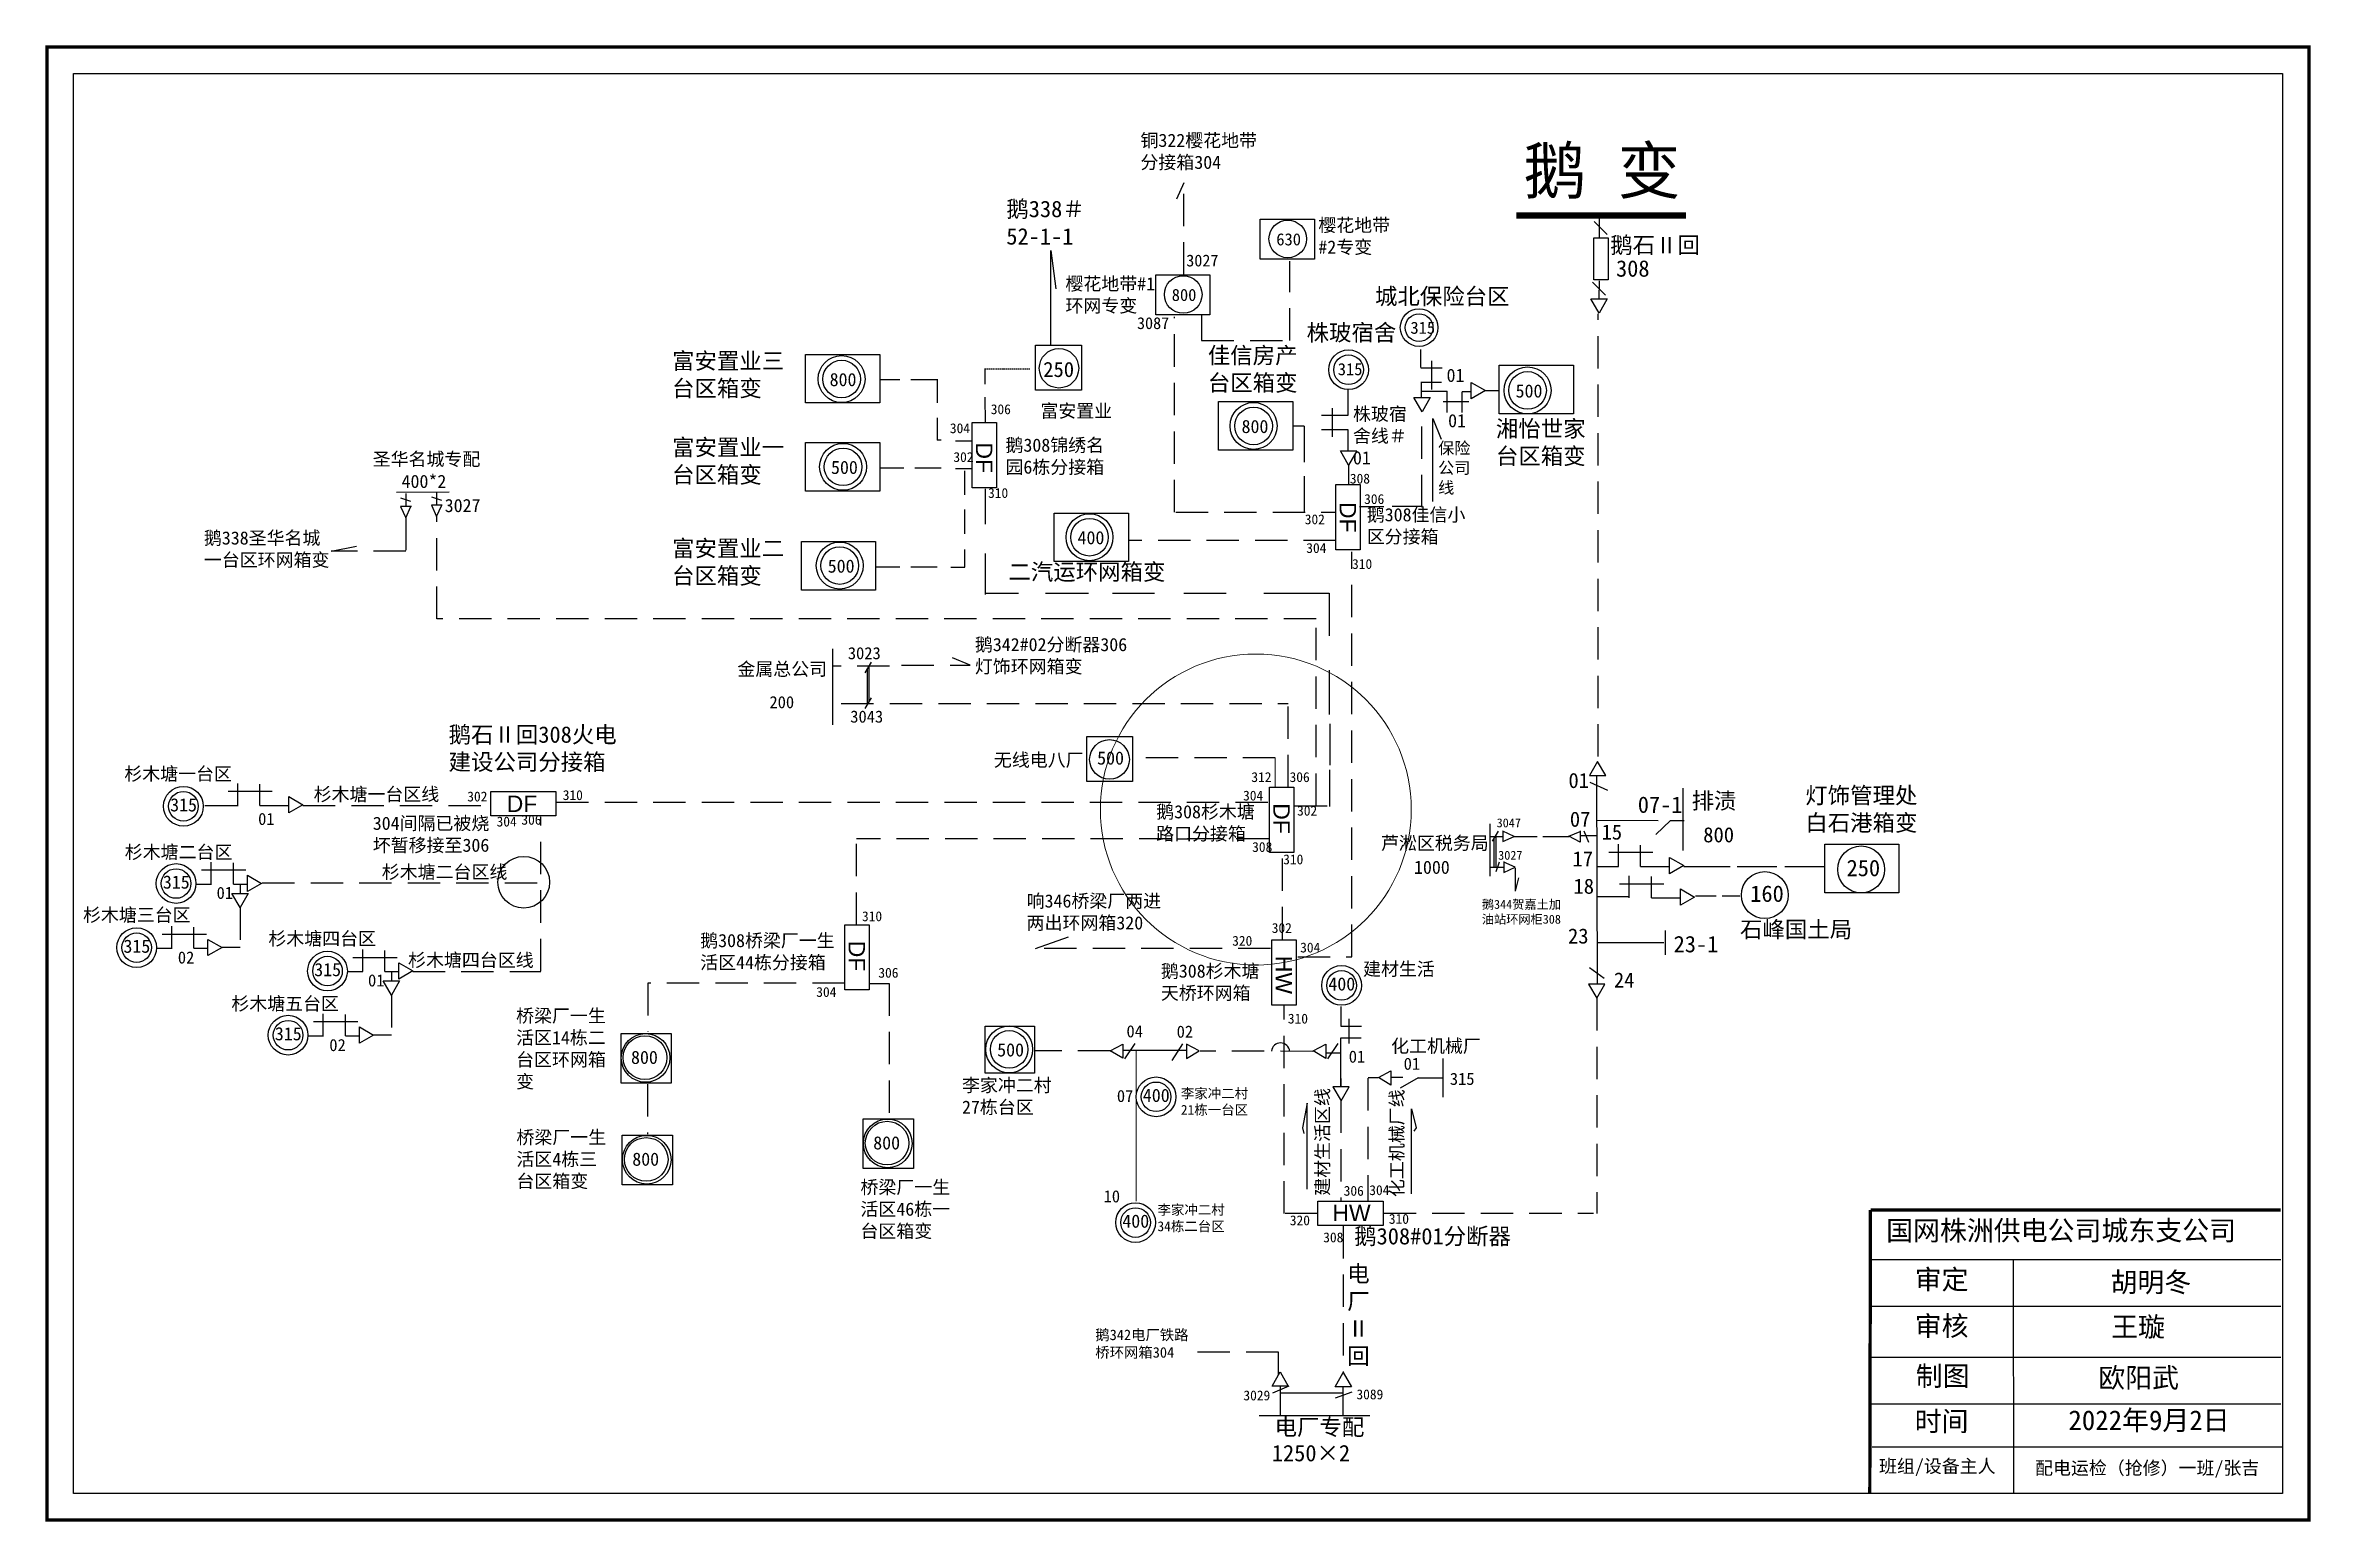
# Model space of a CAD drawing. Extents: x 460 to 805, y 0 to 224.
import ezdxf

# ---------------------------------------------------------------- set-up
doc = ezdxf.new("R2010")
doc.units = 0
doc.header["$LTSCALE"] = 0.774411
for name, pattern in [('ACAD_ISO02W100', [15, 12, -3]), ('DASHED2', [9.525, 6.35, -3.175]), ('HIDDEN2', [0.1875, 0.125, -0.0625])]:
    doc.linetypes.add(name, pattern=pattern)
doc.layers.get('0').update_dxf_attribs({"linetype": 'CONTINUOUS'})
for name, color, linetype in [('0-RefEdit0', 7, 'CONTINUOUS'), ('LAYER1', 5, 'ACAD_ISO02W100'), ('Layer2', 1, 'CONTINUOUS')]:
    doc.layers.add(name, color=color, linetype=linetype)
doc.styles.add('SimSun_txtstyle_1.50_0_0', font='', dxfattribs={"height": 1.5})
doc.styles.add('SimSun_txtstyle_1.84_0_0', font='', dxfattribs={"height": 1.84})
doc.styles.add('SimSun_txtstyle_2.00_0_0', font='', dxfattribs={"height": 2})
doc.styles.add('SimSun_txtstyle_200.00_0_0200', font='simsun.ttc', dxfattribs={"height": 200})
doc.styles.add('SimSun_txtstyle_3.00_0_0', font='simsun.ttc', dxfattribs={"height": 3})
doc.styles.get("Standard").update_dxf_attribs({"font": '', "height": 2.5})
doc.styles.add('字体', font='', dxfattribs={"height": 2.5})
doc.styles.get('SimSun_txtstyle_1.50_0_0').set_extended_font_data('SimSun')
doc.styles.get('SimSun_txtstyle_1.84_0_0').set_extended_font_data('SimSun')
doc.styles.get('SimSun_txtstyle_2.00_0_0').set_extended_font_data('SimSun')
doc.styles.get('Standard').set_extended_font_data('SimSun')
doc.styles.get('字体').set_extended_font_data('SimSun')

msp = doc.modelspace()

# ---------------------------------------------------------------- linework, layer by layer
at = {"linetype": 'DASHED2'}
for p, q in [((633.18, 203.27), (632.05, 200.79)), ((633.18, 189.29), (633.18, 203.27)), ((649.31, 179.26), (649.31, 191.32)), ((631.76, 153.17), (631.76, 182.86)), ((635.89, 183.21), (635.89, 179.26)), ((635.89, 179.26), (649.31, 179.26)), ((669.36, 153.93), (669.36, 168.45)), ((514.89, 152.33), (514.89, 147.27)), ((519.58, 136.95), (519.58, 152.53)), ((631.95, 153.16), (656.29, 153.16)), ((669.47, 154.05), (664.85, 154.05)), ((656.32, 148.88), (624.94, 148.88)), ((514.89, 147.27), (503.52, 147.27)), ((658.75, 85.56), (658.75, 147.14)), ((653.3, 136.95), (519.58, 136.95)), ((653.3, 108.54), (653.3, 136.95)), ((588.43, 129.77), (579.85, 129.77)), ((590.25, 129.94), (600.7, 129.94)), ((581.1, 124.09), (649.06, 124.09)), ((649.06, 111.36), (649.06, 124.09)), ((583.39, 90.44), (583.39, 103.63)), ((648.17, 88.25), (648.17, 101.43)), ((650.51, 85.56), (658.75, 85.56)), ((581.62, 81.58), (551.7, 81.58)), ((551.7, 81.58), (551.7, 74.17)), ((585.51, 81.53), (588.37, 81.53)), ((588.37, 81.53), (588.37, 60.97)), ((648.43, 46.53), (648.43, 78.24)), ((652.78, 71.2), (635.65, 71.24)), ((551.61, 66.22), (551.61, 58.6)), ((657.07, 67.07), (657.07, 65.82)), ((661.15, 67.12), (661.15, 48.44)), ((657.07, 63.71), (657.07, 48.46)), ((663.59, 46.6), (695.46, 46.6)), ((647.57, 25.46), (634.28, 25.46)), ((647.58, 22.01), (647.57, 25.46))]:
    msp.add_line(p, q, dxfattribs=at)
at = {"linetype": 'Continuous'}
for p, q in [((697.54, 195.4), (695.56, 197.38)), ((697.32, 186.17), (695.34, 188.15)), ((670.88, 171.85), (670.88, 176.19)), ((590, 173.32), (586.94, 173.32)), ((595.66, 173.32), (591.65, 173.32)), ((669.23, 175.14), (672.47, 175.14)), ((672.38, 172.9), (669.23, 172.9)), ((655.79, 164.64), (655.79, 168.98)), ((658.19, 167.93), (658.19, 171.82)), ((673.22, 171.5), (669.3, 171.5)), ((676.53, 169.97), (672.6, 169.97)), ((673.24, 168.32), (673.24, 171.56)), ((675.48, 171.47), (675.48, 168.32)), ((654.14, 167.93), (658.19, 167.93)), ((658.19, 165.68), (654.14, 165.68)), ((658.19, 162.39), (658.19, 165.68)), ((596.28, 164.11), (595.68, 164.11)), ((590.62, 159.87), (587.03, 159.87)), ((596.28, 159.87), (592.28, 159.87)), ((590, 144.82), (586.4, 144.82)), ((595.66, 144.83), (591.65, 144.83)), ((694.91, 112.14), (697.6, 110.9)), ((709.12, 101.76), (709.12, 111.22)), ((704.93, 104.15), (707.2, 106.31)), ((707.2, 106.31), (709.24, 106.31)), ((706.45, 85.87), (706.45, 89.59)), ((697.11, 82.29), (694.87, 83.92)), ((657.13, 75.04), (657.13, 78.04)), ((658.3, 72.4), (658.3, 76.14)), ((624.19, 70.06), (625.8, 72.4)), ((632.99, 72.36), (631.38, 69.79)), ((655.06, 70.04), (656.67, 72.38)), ((657.05, 75.04), (660.21, 75.04)), ((657.05, 70.93), (657.05, 73.28)), ((657.05, 73.28), (660.13, 73.28)), ((621.98, 71.29), (623.91, 72.29)), ((623.91, 70.15), (621.98, 71.29)), ((623.91, 72.29), (623.91, 70.15)), ((633.63, 71.32), (623.96, 71.32)), ((635.52, 71.27), (633.6, 72.27)), ((633.6, 72.27), (633.6, 70.13)), ((633.6, 70.13), (635.52, 71.27)), ((652.85, 71.27), (654.78, 72.27)), ((654.78, 70.13), (652.85, 71.27)), ((654.78, 72.27), (654.78, 70.13)), ((654.78, 71), (657.06, 71)), ((657.06, 65.82), (657.06, 71.05)), ((662.69, 67.15), (661.19, 67.15)), ((662.76, 67.23), (664.68, 68.22)), ((664.68, 66.08), (662.76, 67.23)), ((664.68, 68.22), (664.68, 66.08)), ((653.62, 46.57), (648.59, 46.57)), ((737.63, 39.58), (799.99, 39.58)), ((759.27, 39.57), (759.34, 3.99)), ((737.63, 32.48), (799.99, 32.48)), ((737.63, 24.73), (799.99, 24.73)), ((649.15, 20.3), (646.65, 19.22)), ((658.75, 19.4), (656.19, 18.45)), ((737.63, 17.63), (799.99, 17.63)), ((737.84, 11.06), (800.2, 11.06))]:
    msp.add_line(p, q, dxfattribs=at)
at = {"linetype": 'ACAD_ISO02W100'}
msp.add_line((696.4, 194.9), (696.4, 197.99), dxfattribs=at)
at = {"color": 0}
for p, q in [((612.94, 178.61), (612.94, 192.97)), ((612.94, 192.97), (613.74, 187.12)), ((595.69, 173.41), (595.69, 169.78)), ((595.69, 167.52), (595.69, 164.11)), ((651.5, 166.23), (649.75, 166.23)), ((651.5, 166.23), (651.5, 160.76)), ((598.45, 164.04), (600.97, 164.04)), ((598.45, 159.8), (600.97, 159.8)), ((599.85, 159.46), (599.85, 155.82)), ((651.5, 158.64), (651.5, 153.16)), ((658.24, 160.33), (658.24, 157.37)), ((602.99, 156.75), (602.99, 151.33)), ((599.85, 153.56), (599.85, 149.86)), ((659.89, 154.05), (663.6, 154.05)), ((503.52, 147.27), (507.37, 147.99)), ((597.73, 144.82), (599.89, 144.82)), ((599.85, 147.49), (599.85, 144.83)), ((602.99, 146.89), (602.99, 140.66)), ((602.99, 140.87), (608.02, 140.87)), ((612.13, 140.87), (618.71, 140.87)), ((622.33, 140.87), (628.74, 140.87)), ((633.18, 140.87), (639.6, 140.87)), ((645.35, 140.87), (655.28, 140.87)), ((655.28, 140.87), (655.28, 134.4)), ((579.79, 120.86), (579.79, 132.4)), ((600.7, 129.94), (598.02, 131.01)), ((585.65, 130.36), (584.66, 128.77)), ((585.01, 129.44), (585.01, 124.16)), ((585.3, 129.7), (585.3, 124.42)), ((655.28, 129.14), (655.28, 122.4)), ((585.65, 124.94), (584.66, 123.35)), ((655.36, 120.98), (655.36, 114.73)), ((655.32, 114.02), (655.32, 108.43)), ((649.94, 108.52), (654.98, 108.52))]:
    msp.add_line(p, q, dxfattribs=at)
for p, q in [((696.32, 183.45), (695.08, 185.6)), ((695.08, 185.6), (697.56, 185.6)), ((697.56, 185.6), (696.32, 183.45)), ((669.2, 175.16), (669.2, 177.93)), ((669.29, 172.86), (669.29, 170.59)), ((676.89, 170.42), (676.89, 172.9)), ((676.89, 172.9), (679.04, 171.66)), ((669.42, 168.44), (668.18, 170.59)), ((668.18, 170.59), (670.66, 170.59)), ((670.66, 170.59), (669.42, 168.44)), ((675.52, 171.53), (676.88, 171.53)), ((679.04, 171.66), (676.89, 170.42)), ((678.82, 171.68), (681.17, 171.68)), ((671.02, 154.79), (671.02, 167.43)), ((671.02, 167.43), (672.3, 164.3)), ((658.22, 160.34), (656.98, 162.49)), ((656.98, 162.49), (659.47, 162.49)), ((659.47, 162.49), (658.22, 160.34)), ((521.46, 156.2), (513.48, 156.19)), ((515.66, 154.78), (514.14, 155.31)), ((514.87, 156.04), (514.87, 154.06)), ((520.34, 154.95), (518.83, 155.48)), ((519.55, 156.2), (519.55, 154.23)), ((515.72, 154.06), (514.08, 154.06)), ((514.08, 154.06), (514.87, 152.34)), ((514.87, 152.34), (515.66, 154.06)), ((518.76, 154.23), (519.55, 152.51)), ((520.41, 154.23), (518.76, 154.23)), ((519.55, 152.51), (520.34, 154.23)), ((487.84, 110.74), (494.56, 110.74)), ((489.32, 108.59), (489.32, 111.95)), ((492.68, 108.59), (492.68, 111.81)), ((695.94, 113.18), (696.01, 81.52)), ((489.36, 108.54), (484.31, 108.54)), ((492.68, 108.59), (496.98, 108.59)), ((497.09, 109.94), (499.24, 108.7)), ((497.09, 107.46), (497.09, 109.94)), ((499.24, 108.7), (497.09, 107.46)), ((679.71, 105.8), (679.72, 97.82)), ((679.71, 103.88), (681.69, 103.88)), ((680.96, 104.68), (680.05, 103.16)), ((680.39, 99.21), (680.39, 103.68)), ((680.67, 99.25), (680.67, 104)), ((681.69, 104.74), (681.69, 103.09)), ((683.4, 103.88), (681.69, 104.68)), ((681.69, 103.09), (683.4, 103.88)), ((683.4, 103.88), (686.9, 103.88)), ((687.75, 103.88), (691.78, 103.88)), ((691.74, 103.92), (693.45, 104.65)), ((693.45, 103), (691.74, 103.92)), ((693.45, 104.71), (693.45, 103)), ((695.93, 103.95), (693.49, 103.95)), ((694.02, 104.74), (694.74, 103.03)), ((696, 106.34), (705.29, 106.31)), ((485.3, 96.63), (485.3, 99.99)), ((681.13, 99.99), (680.6, 98.47)), ((681.86, 100.06), (681.86, 98.41)), ((683.57, 99.2), (681.86, 99.99)), ((697.8, 101.47), (704.52, 101.47)), ((699.28, 99.33), (699.28, 102.68)), ((702.64, 99.33), (702.64, 102.55)), ((707.05, 100.68), (709.2, 99.44)), ((707.05, 98.2), (707.05, 100.68)), ((485.33, 96.58), (483.05, 96.58)), ((483.82, 98.78), (490.54, 98.78)), ((488.66, 96.63), (488.66, 99.85)), ((488.66, 96.63), (490.78, 96.63)), ((490.78, 95.5), (490.78, 97.98)), ((490.78, 97.98), (492.93, 96.74)), ((492.93, 96.74), (490.78, 95.5)), ((679.88, 99.2), (681.86, 99.2)), ((681.86, 98.41), (683.57, 99.2)), ((683.59, 99.09), (683.59, 95.6)), ((683.62, 95.56), (684.13, 97.57)), ((695.92, 99.33), (699.28, 99.33)), ((699.45, 96.69), (706.17, 96.69)), ((700.92, 94.54), (700.92, 97.9)), ((702.64, 99.33), (706.94, 99.33)), ((704.28, 94.54), (704.28, 97.77)), ((709.2, 99.44), (707.05, 98.2)), ((709.22, 99.33), (716.25, 99.33)), ((717.32, 99.33), (723.37, 99.33)), ((724.58, 99.33), (730.49, 99.33)), ((489.67, 93.06), (488.43, 95.21)), ((488.43, 95.21), (490.91, 95.21)), ((490.91, 95.21), (489.67, 93.06)), ((700.96, 94.68), (695.91, 94.7)), ((704.28, 94.54), (708.58, 94.54)), ((708.69, 93.41), (708.69, 95.89)), ((708.69, 95.89), (710.84, 94.65)), ((710.84, 94.65), (708.69, 93.41)), ((710.98, 94.83), (714.13, 94.83)), ((715.02, 94.83), (717.72, 94.83)), ((479.3, 86.88), (479.3, 90.23)), ((482.66, 86.88), (482.66, 90.1)), ((479.34, 86.82), (477.05, 86.83)), ((477.83, 89.02), (484.55, 89.02)), ((482.66, 86.88), (484.79, 86.88)), ((484.78, 85.75), (484.78, 88.23)), ((484.78, 88.23), (486.93, 86.99)), ((486.93, 86.99), (484.78, 85.75)), ((508.32, 83.32), (508.32, 86.68)), ((511.68, 83.32), (511.68, 86.54)), ((610.65, 86.85), (615.66, 88.6)), ((696.17, 87.76), (706.18, 87.76)), ((508.36, 83.27), (506.07, 83.27)), ((506.84, 85.47), (513.56, 85.47)), ((511.68, 83.32), (513.81, 83.32)), ((513.8, 84.67), (515.95, 83.43)), ((513.8, 82.19), (513.8, 84.67)), ((515.95, 83.43), (513.8, 82.19)), ((511.45, 81.9), (513.93, 81.9)), ((512.69, 79.75), (511.45, 81.9)), ((513.93, 81.9), (512.69, 79.75)), ((502.33, 73.57), (502.33, 76.92)), ((505.69, 73.57), (505.69, 76.79)), ((502.37, 73.51), (500.08, 73.52)), ((500.85, 75.72), (507.57, 75.72)), ((505.69, 73.57), (507.81, 73.57)), ((507.81, 74.92), (509.96, 73.68)), ((507.81, 72.44), (507.81, 74.92)), ((509.96, 73.68), (507.81, 72.44)), ((672.57, 70.1), (672.57, 64.26)), ((668.83, 67.18), (666.09, 65.58)), ((668.83, 67.18), (672.57, 67.18)), ((651.96, 63.34), (651.25, 59.58)), ((651.96, 50.27), (651.96, 63.34)), ((667.79, 49.55), (667.79, 62.45)), ((667.79, 62.45), (668.5, 59.58)), ((651.25, 59.58), (651.43, 58.69)), ((668.5, 59.58), (668.15, 59.05)), ((646.59, 20.31), (647.83, 22.46)), ((647.83, 22.46), (649.07, 20.31)), ((656.18, 20.2), (657.42, 22.35)), ((657.42, 22.35), (658.66, 20.2)), ((649.07, 20.31), (646.59, 20.31)), ((647.85, 20.21), (647.81, 15.83)), ((647.84, 19.3), (657.32, 19.3)), ((658.66, 20.2), (656.18, 20.2)), ((657.4, 15.86), (657.39, 20.21)), ((644.65, 15.82), (661.47, 15.82))]:
    msp.add_line(p, q)
at = {"color": 7, "linetype": 'Continuous', "lineweight": 0, "ltscale": 0.251002}
msp.add_line((647.09, 111.36), (647.09, 115.82), dxfattribs=at)
at = {"color": 7, "linetype": 'DASHED2'}
for p, q in [((499.23, 108.59), (527.79, 108.59)), ((535.39, 83.39), (535.39, 106.87)), ((537.76, 109.09), (646.21, 109.09)), ((489.68, 96.63), (489.68, 95.21)), ((493.04, 96.83), (535.23, 96.83)), ((489.68, 93.07), (489.68, 86.98)), ((489.68, 86.98), (486.97, 86.98)), ((512.7, 83.32), (512.7, 81.9)), ((515.93, 83.32), (535.39, 83.32)), ((512.7, 79.76), (512.7, 73.67)), ((512.7, 73.67), (510, 73.67))]:
    msp.add_line(p, q, dxfattribs=at)
at = {"color": 7, "linetype": 'Continuous', "lineweight": 0, "ltscale": 0.731492}
msp.add_line((625.95, 71.41), (625.95, 48.44), dxfattribs=at)
at = {"color": 7, "linetype": 'Continuous'}
msp.add_line((664.7, 67.27), (666.47, 67.27), dxfattribs=at)
at = {"linetype": 'Continuous', "const_width": 0.5}
msp.add_lwpolyline([(460.31, 223.91), (804.28, 223.91), (804.28, -0.06), (460.31, -0.06)], close=True, dxfattribs=at)
at = {"linetype": 'Continuous'}
for points in [[(464.35, 219.86), (800.24, 219.86), (800.24, 3.99), (464.35, 3.99)], [(644.8, 197.73), (653.03, 197.73), (653.03, 191.63), (644.8, 191.63)], [(628.9, 189.28), (637.13, 189.28), (637.13, 183.18), (628.9, 183.18)], [(600.98, 156.87), (600.98, 166.8), (604.68, 166.8), (604.68, 156.87)], [(656.32, 147.47), (656.32, 157.39), (660.02, 157.39), (660.02, 147.47)], [(537.71, 107.01), (527.78, 107.01), (527.78, 110.71), (537.71, 110.71)], [(646.21, 101.43), (646.21, 111.36), (649.91, 111.36), (649.91, 101.43)], [(581.62, 80.53), (581.62, 90.45), (585.32, 90.45), (585.32, 80.53)], [(646.58, 78.24), (646.58, 88.16), (650.28, 88.16), (650.28, 78.24)], [(653.57, 48.43), (663.5, 48.43), (663.5, 44.73), (653.57, 44.73)]]:
    msp.add_lwpolyline(points, close=True, dxfattribs=at)
for points, const_width in [([(683.72, 198.29), (709.52, 198.29)], 1), ([(737.59, 47.09), (737.49, 3.99)], 0.5), ([(737.63, 47.09), (799.99, 47.09)], 0.5)]:
    msp.add_lwpolyline(points, dxfattribs=dict(at, const_width=const_width))
at = {"linetype": 'ACAD_ISO02W100'}
msp.add_lwpolyline([(697.72, 188.5), (695.51, 188.5), (695.51, 194.9), (697.72, 194.9)], close=True, dxfattribs=at)
for points in [[(575.66, 177.17), (586.95, 177.17), (586.95, 169.79), (575.66, 169.79)], [(681.13, 175.52), (692.42, 175.52), (692.42, 168.14), (681.13, 168.14)], [(638.47, 169.98), (649.76, 169.98), (649.76, 162.59), (638.47, 162.59)], [(575.66, 163.75), (586.95, 163.75), (586.95, 156.36), (575.66, 156.36)], [(613.47, 153.05), (624.76, 153.05), (624.76, 145.66), (613.47, 145.66)], [(575.03, 148.7), (586.32, 148.7), (586.32, 141.31), (575.03, 141.31)], [(696.09, 115.28), (694.85, 113.13), (697.33, 113.13)], [(730.63, 102.69), (741.92, 102.69), (741.92, 95.31), (730.63, 95.31)], [(695.96, 79.29), (697.2, 81.44), (694.72, 81.44)], [(547.62, 73.94), (555.25, 73.94), (555.25, 66.38), (547.62, 66.38)], [(602.96, 75.05), (610.47, 75.05), (610.47, 67.89), (602.96, 67.89)], [(657.09, 63.67), (658.33, 65.82), (655.85, 65.82)], [(584.44, 60.95), (592.07, 60.95), (592.07, 53.39), (584.44, 53.39)], [(547.8, 58.46), (555.43, 58.46), (555.43, 50.9), (547.8, 50.9)]]:
    msp.add_lwpolyline(points, close=True)
at = {"color": 0}
for points in [[(610.62, 178.59), (617.62, 178.59), (617.62, 171.71), (610.62, 171.71)], [(618.41, 119.08), (625.38, 119.08), (625.38, 112.23), (618.41, 112.23)]]:
    msp.add_lwpolyline(points, close=True, dxfattribs=at)
at = {"color": 0, "linetype": 'Continuous'}
for centre in [(648.99, 194.72), (633.09, 186.27)]:
    msp.add_circle(centre, 2.86, dxfattribs=at)
at = {"linetype": 'Continuous'}
for centre, radius in [((668.96, 181.24), 2.86), ((668.96, 181.24), 2.11), ((581.15, 173.42), 3.57), ((581.15, 173.42), 2.86), ((685.45, 171.69), 3.57), ((685.45, 171.69), 2.86), ((643.79, 166.28), 3.57), ((643.79, 166.28), 2.86), ((581.36, 160.07), 3.57), ((581.36, 160.07), 2.86), ((618.84, 149.37), 3.57), ((618.84, 149.37), 2.86), ((580.85, 145.06), 3.57), ((580.85, 145.06), 2.86), ((736.18, 98.86), 3.57), ((721.53, 94.96), 3.57), ((606.62, 71.5), 3.57), ((606.62, 71.5), 2.86)]:
    msp.add_circle(centre, radius, dxfattribs=at)
at = {"color": 0}
msp.add_circle((614.2, 175.05), 3, dxfattribs=at)
at = {"color": 7}
for centre, radius in [((658.23, 174.83), 3.02), ((658.23, 174.83), 2.25), ((621.88, 115.58), 3.02), ((481.06, 108.46), 3.02), ((481.06, 108.46), 2.25), ((479.94, 96.72), 3.02), ((479.94, 96.72), 2.25), ((473.95, 86.97), 3.02), ((473.95, 86.97), 2.25), ((502.97, 83.41), 3.02), ((502.97, 83.41), 2.25), ((657.17, 81.23), 3.02), ((657.17, 81.23), 2.25), ((496.98, 73.66), 3.02), ((496.98, 73.66), 2.25), ((628.96, 64.29), 3.02), ((628.96, 64.29), 2.25), ((625.84, 45.17), 3.02), ((625.84, 45.17), 2.25)]:
    msp.add_circle(centre, radius, dxfattribs=at)
at = {"color": 12, "linetype": 'Continuous', "lineweight": 0, "ltscale": 1.220476, "true_color": 0xc00000}
msp.add_circle((644.13, 107.97), 23.64, dxfattribs=at)
at = {"color": 1}
msp.add_circle((532.81, 96.92), 3.93, dxfattribs=at)
for centre, radius in [((551.33, 70.21), 3.7), ((551.24, 70.25), 3.32), ((588.16, 57.21), 3.7), ((588.07, 57.25), 3.32), ((551.52, 54.72), 3.7), ((551.43, 54.77), 3.32)]:
    msp.add_circle(centre, radius)
msp.add_arc((647.89, 71.09), 1.39, 4.9235, 174.8295)
at = {"layer": '0-RefEdit0', "ltscale": 2}
for p, q in [((602.9, 175.01), (602.92, 172.64)), ((602.93, 170.66), (602.96, 166.8))]:
    msp.add_line(p, q, dxfattribs=at)
at = {"layer": '0-RefEdit0', "linetype": 'HIDDEN2', "ltscale": 2}
msp.add_line((602.9, 174.97), (609.75, 174.97), dxfattribs=at)
at = {"layer": 'LAYER1', "color": 7, "linetype": 'DASHED2'}
for p, q in [((647.09, 115.82), (625.19, 115.85)), ((646.05, 103.5), (583.43, 103.5)), ((646.37, 86.85), (610.65, 86.85)), ((695.96, 79.29), (695.96, 46.57)), ((622, 71.29), (610.5, 71.29)), ((657.41, 44.64), (657.39, 22.36))]:
    msp.add_line(p, q, dxfattribs=at)
at = {"layer": 'Layer2', "color": 7, "linetype": 'Continuous'}
msp.add_line((696.36, 185.61), (696.37, 188.37), dxfattribs=at)
at = {"layer": 'Layer2', "color": 7, "linetype": 'DASHED2'}
msp.add_line((696.21, 116.02), (696.2, 183.34), dxfattribs=at)

# ---------------------------------------------------------------- texts
at = {"style": '字体'}
for s, p in [('杉木塘一台区', (472.07, 112.4)), ('杉木塘一台区线', (500.86, 109.3)), ('杉木塘二台区', (472.14, 100.5)), ('杉木塘二台区线', (511.22, 97.48)), ('杉木塘三台区', (465.79, 90.95)), ('杉木塘四台区', (493.98, 87.35)), ('杉木塘四台区线', (515.22, 84.08)), ('杉木塘五台区', (488.35, 77.46))]:
    msp.add_text(s, height=2, dxfattribs=at).set_placement(p)
at = {"attachment_point": 1}
for s, insert, char_height, width, style in [('{\\H0.8x;铜322樱花地带分接箱304}', (626.59, 210.71), 2.5, 19.6818, '字体'), ('鹅338＃52-1-1', (606.19, 200.53), 2.5, 16.9562, '字体'), ('樱花地带#2专变', (653.64, 197.82), 2, 12.7852, '字体'), ('樱花地带#1环网专变', (615.18, 188.91), 2, 14.5689, '字体'), ('城北保险台区', (662.25, 187.25), 2.5, 35.9666, '字体'), ('株玻宿舍', (651.85, 181.74), 2.5, 16.9562, '字体'), ('富安置业三台区箱变', (555.36, 177.43), 2.5, 17.4532, '字体'), ('佳信房产台区箱变', (636.83, 178.27), 2.5, 15.4029, '字体'), ('01', (673.13, 174.99), 2, 8.8281, '字体'), ('500', (683.63, 172.61), 2, 3.8702, 'SimSun_txtstyle_2.00_0_0'), ('{\\H0.75x;306}', (603.82, 169.58), 2, 23.4883, '字体'), ('株玻宿舍线＃01', (658.9, 169.11), 2, 8.8281, '字体'), ('{\\H0.75x;304}', (597.61, 166.69), 2, 23.4883, '字体'), ('01', (673.37, 168.09), 2, 8.8281, '字体'), ('湘怡世家台区箱变', (680.64, 167.13), 2.5, 15.4029, '字体'), ('圣华名城专配', (509.84, 162.25), 2, 19.4485, '字体'), ('富安置业一台区箱变', (555.36, 164.29), 2.5, 17.4532, '字体'), ('{\\H0.75x;302}', (598.14, 162.31), 2, 23.4883, '字体'), ('鹅308锦绣名园6栋分接箱', (606.06, 164.37), 2, 16.9562, '字体'), ('{\\fSimSun|b0|i0|c134|p2;保险公司线}', (671.85, 163.82), 1.8, 5.819, '字体'), ('400*2', (514.23, 158.86), 2, 19.4485, '字体'), ('{\\H0.75x;308}', (658.43, 159.03), 2, 23.4883, '字体'), ('3027', (520.79, 155.19), 2, 19.4485, '字体'), ('{\\H0.75x;310}', (603.41, 156.84), 2, 23.4883, '字体'), ('{\\H0.75x;306}', (660.6, 155.92), 2, 23.4883, '字体'), ('{\\H0.75x;302}', (651.57, 152.84), 2, 23.4883, '字体'), ('{\\fSimSun|b0|i0|c134|p2;鹅}308{\\fSimSun|b0|i0|c134|p2;佳信小区分接箱}', (661, 153.79), 2, 16.9562, '字体'), ('鹅338圣华名城一台区环网箱变', (484.17, 150.26), 2, 19.4485, '字体'), ('富安置业二台区箱变', (555.36, 148.93), 2.5, 17.4532, '字体'), ('{\\H0.75x;304}', (651.8, 148.48), 2, 23.4883, '字体'), ('二汽运环网箱变', (606.51, 145.36), 2.5, 28.9267, '字体'), ('{\\H0.75x;310}', (658.76, 146.05), 2, 23.4883, '字体'), ('鹅342#02分断器306灯饰环网箱变', (601.41, 134.05), 2, 23.3889, '字体'), ('金属总公司', (565.29, 130.33), 2, 16.9465, '字体'), ('鹅石Ⅱ回308火电建设公司分接箱', (521.38, 120.62), 2.5, 26.7843, '字体'), ('无线电八厂', (604.3, 116.51), 2, 14.4305, '字体'), ('{\\H0.75x;302}', (524.22, 110.7), 2, 23.4883, '字体'), ('{\\H0.75x;310}', (538.74, 110.91), 2, 23.4883, '字体'), ('{\\H0.75x;304}', (642.19, 110.84), 2, 23.4883, '字体'), ('312', (643.45, 113.65), 1.5, 23.4883, 'SimSun_txtstyle_1.50_0_0'), ('{\\H0.75x;306}', (649.26, 113.65), 2, 23.4883, '字体'), ('排渍', (710.4, 110.56), 2.5, 16.9562, '字体'), ('灯饰管理处白石港箱变', (727.68, 111.37), 2.5, 19.1814, '字体'), ('{\\H0.75x;304}', (528.68, 106.89), 2, 23.4883, '字体'), ('{\\H0.75x;306}', (532.45, 107.16), 2, 23.4883, '字体'), ('{\\fSimSun|b0|i0|c134|p2;鹅}308{\\fSimSun|b0|i0|c134|p2;杉木塘路口分接箱}', (628.98, 108.63), 2, 17.1801, '字体'), ('{\\H0.75x;302}', (650.4, 108.54), 2, 23.4883, '字体'), ('{\\H0.75x;308}', (643.57, 103.02), 2, 23.4883, '字体'), ('{\\H0.75x;310}', (648.29, 101.14), 2, 23.4883, '字体'), ('响346桥梁厂两进两出环网箱320', (609.28, 95.07), 2, 21.6063, '字体'), ('{\\H0.75x;310}', (584.24, 92.49), 2, 5.315, '字体'), ('{\\H0.75x;302}', (646.55, 90.71), 2, 23.4883, '字体'), ('石峰国土局', (717.76, 90.99), 2.5, 16.9562, '字体'), ('鹅308桥梁厂一生活区44栋分接箱', (559.64, 89.05), 2, 21.6063, '字体'), ('{\\H0.75x;320}', (640.53, 88.76), 2, 23.4883, '字体'), ('{\\H0.75x;304}', (650.87, 87.74), 2, 23.4883, '字体'), ('{\\H0.75x;306}', (586.73, 83.9), 2, 5.315, '字体'), ('{\\fSimSun|b0|i0|c134|p2;鹅}308{\\fSimSun|b0|i0|c134|p2;杉木塘天桥环网箱}', (629.69, 84.41), 2, 17.1801, '字体'), ('{\\H0.75x;304}', (577.29, 80.98), 2, 5.315, '字体'), ('桥梁厂一生活区14栋二台区环网箱变', (531.65, 77.62), 2, 13.9625, '字体'), ('{\\H0.75x;310}', (649, 76.93), 2, 23.4883, '字体'), ('化工机械厂', (664.7, 73.02), 2, 17.9216, '字体'), ('李家冲二村27栋台区', (599.45, 67.05), 2, 13.9625, '字体'), ('07', (623, 65.34), 1.84, 3.8702, 'SimSun_txtstyle_1.84_0_0'), ('桥梁厂一生活区4栋三台区箱变', (531.7, 59.14), 2, 13.9625, '字体'), ('桥梁厂一生活区46栋一台区箱变', (584.01, 51.55), 2, 13.9625, '字体'), ('10', (620.98, 50.08), 1.84, 3.8702, 'SimSun_txtstyle_1.84_0_0'), ('{\\H0.75x;306}', (657.49, 50.75), 2, 23.4883, '字体'), ('{\\H0.75x;304}', (661.38, 50.85), 2, 23.4883, '字体'), ('{\\H0.75x;320}', (649.3, 46.26), 2, 23.4883, '字体'), ('{\\H0.75x;310}', (664.36, 46.48), 2, 23.4883, '字体'), ('{\\H0.75x;308}', (654.38, 43.67), 2, 23.4883, '字体'), ('鹅308#01分断器', (659.08, 44.35), 2.5, 25.758, '字体'), ('电^J厂^JⅡ^J回', (658.03, 38.64), 2.5, 12.9976, '字体'), ('{\\H0.75x;3029}', (642.24, 19.64), 2, 23.4883, '字体'), ('{\\H0.75x;3089}', (659.43, 19.8), 2, 23.4883, '字体'), ('电厂专配', (646.99, 15.33), 2.5, 16.8141, '字体'), ('1250×2', (646.56, 11.37), 2.5, 16.9562, '字体')]:
    msp.add_mtext(s, dxfattribs=dict(at, insert=insert, char_height=char_height, width=width, style=style))
at = {"linetype": 'Continuous', "attachment_point": 1}
for s, insert, char_height, width, style in [('鹅 变', (684.83, 208.61), 7, 27.4955, '字体'), ('国网株洲供电公司城东支公司', (739.98, 45.46), 3, 82.0179, 'SimSun_txtstyle_3.00_0_0'), ('审定', (744.32, 38.02), 3, 23.4615, '字体'), ('胡明冬', (774.09, 37.61), 3, 23.4615, 'SimSun_txtstyle_3.00_0_0'), ('审核', (744.32, 30.96), 3, 23.4615, '字体'), ('王璇', (774.19, 30.83), 3, 33.0539, '字体'), ('制图', (744.48, 23.34), 3, 23.4615, '字体'), ('欧阳武', (772.23, 23.08), 3, 51.2, 'SimSun_txtstyle_3.00_0_0'), ('时间', (744.32, 16.46), 3, 23.4615, '字体'), ('2022年9月2日', (767.69, 16.62), 3, 30.1862, 'SimSun_txtstyle_3.00_0_0')]:
    msp.add_mtext(s, dxfattribs=dict(at, insert=insert, char_height=char_height, width=width, style=style))
at = {"color": 0, "attachment_point": 1}
for s, insert, char_height, width in [('630', (647.24, 195.58), 1.84, 3.8702), ('800', (631.34, 187.13), 1.84, 3.8702), ('250', (611.8, 176.03), 2.3, 4.8377), ('3023', (582.09, 132.66), 1.84, 10.3981), ('3043', (582.46, 123.02), 1.84, 10.3981)]:
    msp.add_mtext(s, dxfattribs=dict(at, insert=insert, char_height=char_height, width=width))
at = {"color": 0, "insert": (698.02, 195.04), "char_height": 2.5, "width": 14.4162, "attachment_point": 1, "style": '字体'}
msp.add_mtext('鹅石Ⅱ回', dxfattribs=at)
at = {"color": 7, "attachment_point": 1}
for s, insert, char_height, width, style in [('{\\fKaiTi_GB2312|b0|i0|c134|p32;\\H0.72x;3027}', (633.55, 192.34), 2.5, 26.8426, '字体'), ('{\\fKaiTi_GB2312|b0|i0|c134|p32;\\H0.72x;3087}', (626.06, 182.82), 2.5, 26.8426, '字体'), ('400', (655.16, 82.45), 2, 4.8685, 'SimSun_txtstyle_2.00_0_0')]:
    msp.add_mtext(s, dxfattribs=dict(at, insert=insert, char_height=char_height, width=width, style=style))
at = {"linetype": 'Continuous', "insert": (698.9, 191.48), "char_height": 2.5, "width": 5.6554, "attachment_point": 1}
msp.add_mtext('308', dxfattribs=at)
at = {"attachment_point": 1}
for s, insert, char_height, width in [('315', (667.64, 182.14), 1.84, 3.8702), ('315', (656.59, 175.84), 1.84, 3.8702), ('800', (579.32, 174.34), 2, 3.8702), ('800', (641.96, 167.21), 2, 3.8702), ('500', (579.53, 160.99), 2, 3.8702), ('400', (617.02, 150.3), 2, 3.8702), ('500', (579.03, 145.98), 2, 3.8702), ('200', (570.17, 125.21), 1.84, 10.3981), ('01', (691.67, 113.54), 2.3, 4.8377), ('01', (492.42, 107.46), 1.84, 3.8702), ('{\\fArial|b0|i0|c0|p32;\\H1.25x;DF}', (530.22, 110.09), 2, 3.8702), ('07', (691.88, 107.65), 2.3, 4.8377), ('15', (696.7, 105.7), 2.3, 4.8377), ('800', (712.16, 105.28), 2.3, 4.8377), ('17', (692.28, 101.61), 2.3, 4.8377), ('250', (733.96, 100.33), 2.5, 4.8377), ('18', (692.43, 97.46), 2.3, 4.8377), ('01', (486.1, 96.22), 1.84, 3.8702), ('160', (719.31, 96.43), 2.5, 4.8377), ('23', (691.6, 89.89), 2.3, 4.8377), ('02', (480.21, 86.39), 1.84, 3.8702), ('01', (509.13, 82.91), 1.84, 3.8702), ('24', (698.58, 83.2), 2.3, 4.8377), ('02', (503.24, 73.08), 1.84, 3.8702), ('500', (604.8, 72.43), 2, 3.8702), ('04', (624.46, 75.17), 1.84, 3.8702), ('02', (632.09, 75.12), 1.84, 3.8702), ('800', (549.12, 71.29), 2, 3.8702), ('01', (658.26, 71.32), 1.84, 3.8702), ('01', (666.61, 70.24), 1.84, 12.8928), ('315', (673.63, 67.94), 1.84, 3.8702), ('800', (549.31, 55.81), 2, 3.8702), ('800', (585.95, 58.29), 2, 3.8702), ('{\\fArial|b0|i0|c0|p32;\\H1.25x;HW}', (655.77, 47.89), 2, 3.8702)]:
    msp.add_mtext(s, dxfattribs=dict(at, insert=insert, char_height=char_height, width=width))
at = {"color": 7, "char_height": 2, "attachment_point": 1}
for s, insert, width in [('富安置业', (611.37, 169.58), 16.5143), ('500', (620, 116.8), 4.8685), ('315', (479.04, 109.68), 4.8685), ('315', (477.93, 97.94), 4.8685), ('315', (471.94, 88.19), 4.8685), ('315', (500.95, 84.63), 4.8685), ('315', (494.96, 74.88), 4.8685), ('400', (626.95, 65.51), 4.8685), ('400', (623.83, 46.39), 4.8685)]:
    msp.add_mtext(s, dxfattribs=dict(at, insert=insert, width=width))
at = {"char_height": 2, "width": 3.8702, "attachment_point": 1, "rotation": 270}
for s, insert in [('{\\fArial|b0|i0|c0|p32;\\H1.25x;DF}', (604.07, 163.78)), ('{\\fArial|b0|i0|c0|p32;\\H1.25x;DF}', (659.38, 154.73)), ('{\\fArial|b0|i0|c0|p32;\\H1.25x;DF}', (649.29, 108.93)), ('{\\fArial|b0|i0|c0|p32;\\H1.25x;DF}', (584.7, 88.02)), ('{\\fArial|b0|i0|c0|p32;\\H1.25x;HW}', (649.65, 85.73))]:
    msp.add_mtext(s, dxfattribs=dict(at, insert=insert))
at = {"color": 1, "attachment_point": 1, "style": '字体'}
for s, insert, char_height, width in [('304间隔已被烧坏暂移接至306', (509.85, 106.88), 2, 18.9472), ('{\\C256;鹅342电厂铁路桥环网箱304}', (619.72, 28.9), 1.6, 15.4781)]:
    msp.add_mtext(s, dxfattribs=dict(at, insert=insert, char_height=char_height, width=width))
at = {"color": 7, "linetype": 'Continuous', "char_height": 2.5, "width": 11.5837, "attachment_point": 1}
for s, insert in [('07-1', (702.21, 109.96)), ('23-1', (707.66, 88.76))]:
    msp.add_mtext(s, dxfattribs=dict(at, insert=insert))
at = {"color": 7, "linetype": 'Continuous', "lineweight": 0, "ltscale": 1.219154, "char_height": 1.5, "attachment_point": 1, "style": 'SimSun_txtstyle_1.50_0_0'}
for s, insert, width in [('李家冲二村21栋一台区', (632.73, 65.56), 11.4188), ('李家冲二村34栋二台区', (629.17, 47.86), 10.659)]:
    msp.add_mtext(s, dxfattribs=dict(at, insert=insert, width=width))
at = {"insert": (664.56, 49.05), "char_height": 2, "width": 17.9216, "attachment_point": 1, "rotation": 90, "style": '字体'}
msp.add_mtext('化工机械厂线', dxfattribs=at)
at = {"color": 7, "linetype": 'Continuous', "lineweight": 0, "ltscale": 0.430173, "char_height": 2, "attachment_point": 1}
for s, insert, style in [('班组/设备主人', (738.89, 9.14), 'SimSun_txtstyle_2.00_0_0'), ('配电运检（抢修）一班/张吉', (762.62, 8.86), 'SimSun_txtstyle_200.00_0_0200')]:
    msp.add_mtext(s, dxfattribs=dict(at, insert=insert, style=style))
at = {"layer": 'Layer2', "color": 7, "linetype": 'Continuous', "attachment_point": 1, "style": '字体'}
for s, insert, char_height, width in [('芦淞区税务局', (663.17, 103.87), 2, 17.5568), ('3047', (680.75, 106.62), 1.357, 13.2697), ('1000', (668.18, 100.19), 2, 17.5568), ('3027', (680.98, 101.69), 1.357, 13.2697), ('鹅344贺嘉土加油站环网柜308', (678.5, 94.23), 1.3568, 13.2697), ('建材生活', (660.43, 84.73), 2, 11.5676)]:
    msp.add_mtext(s, dxfattribs=dict(at, insert=insert, char_height=char_height, width=width))
at = {"layer": 'Layer2', "color": 7, "linetype": 'Continuous', "insert": (653.25, 49.24), "char_height": 2, "width": 17.5071, "attachment_point": 1, "rotation": 90, "style": '字体'}
msp.add_mtext('建材生活区线', dxfattribs=at)

doc.saveas('drawing.dxf')
